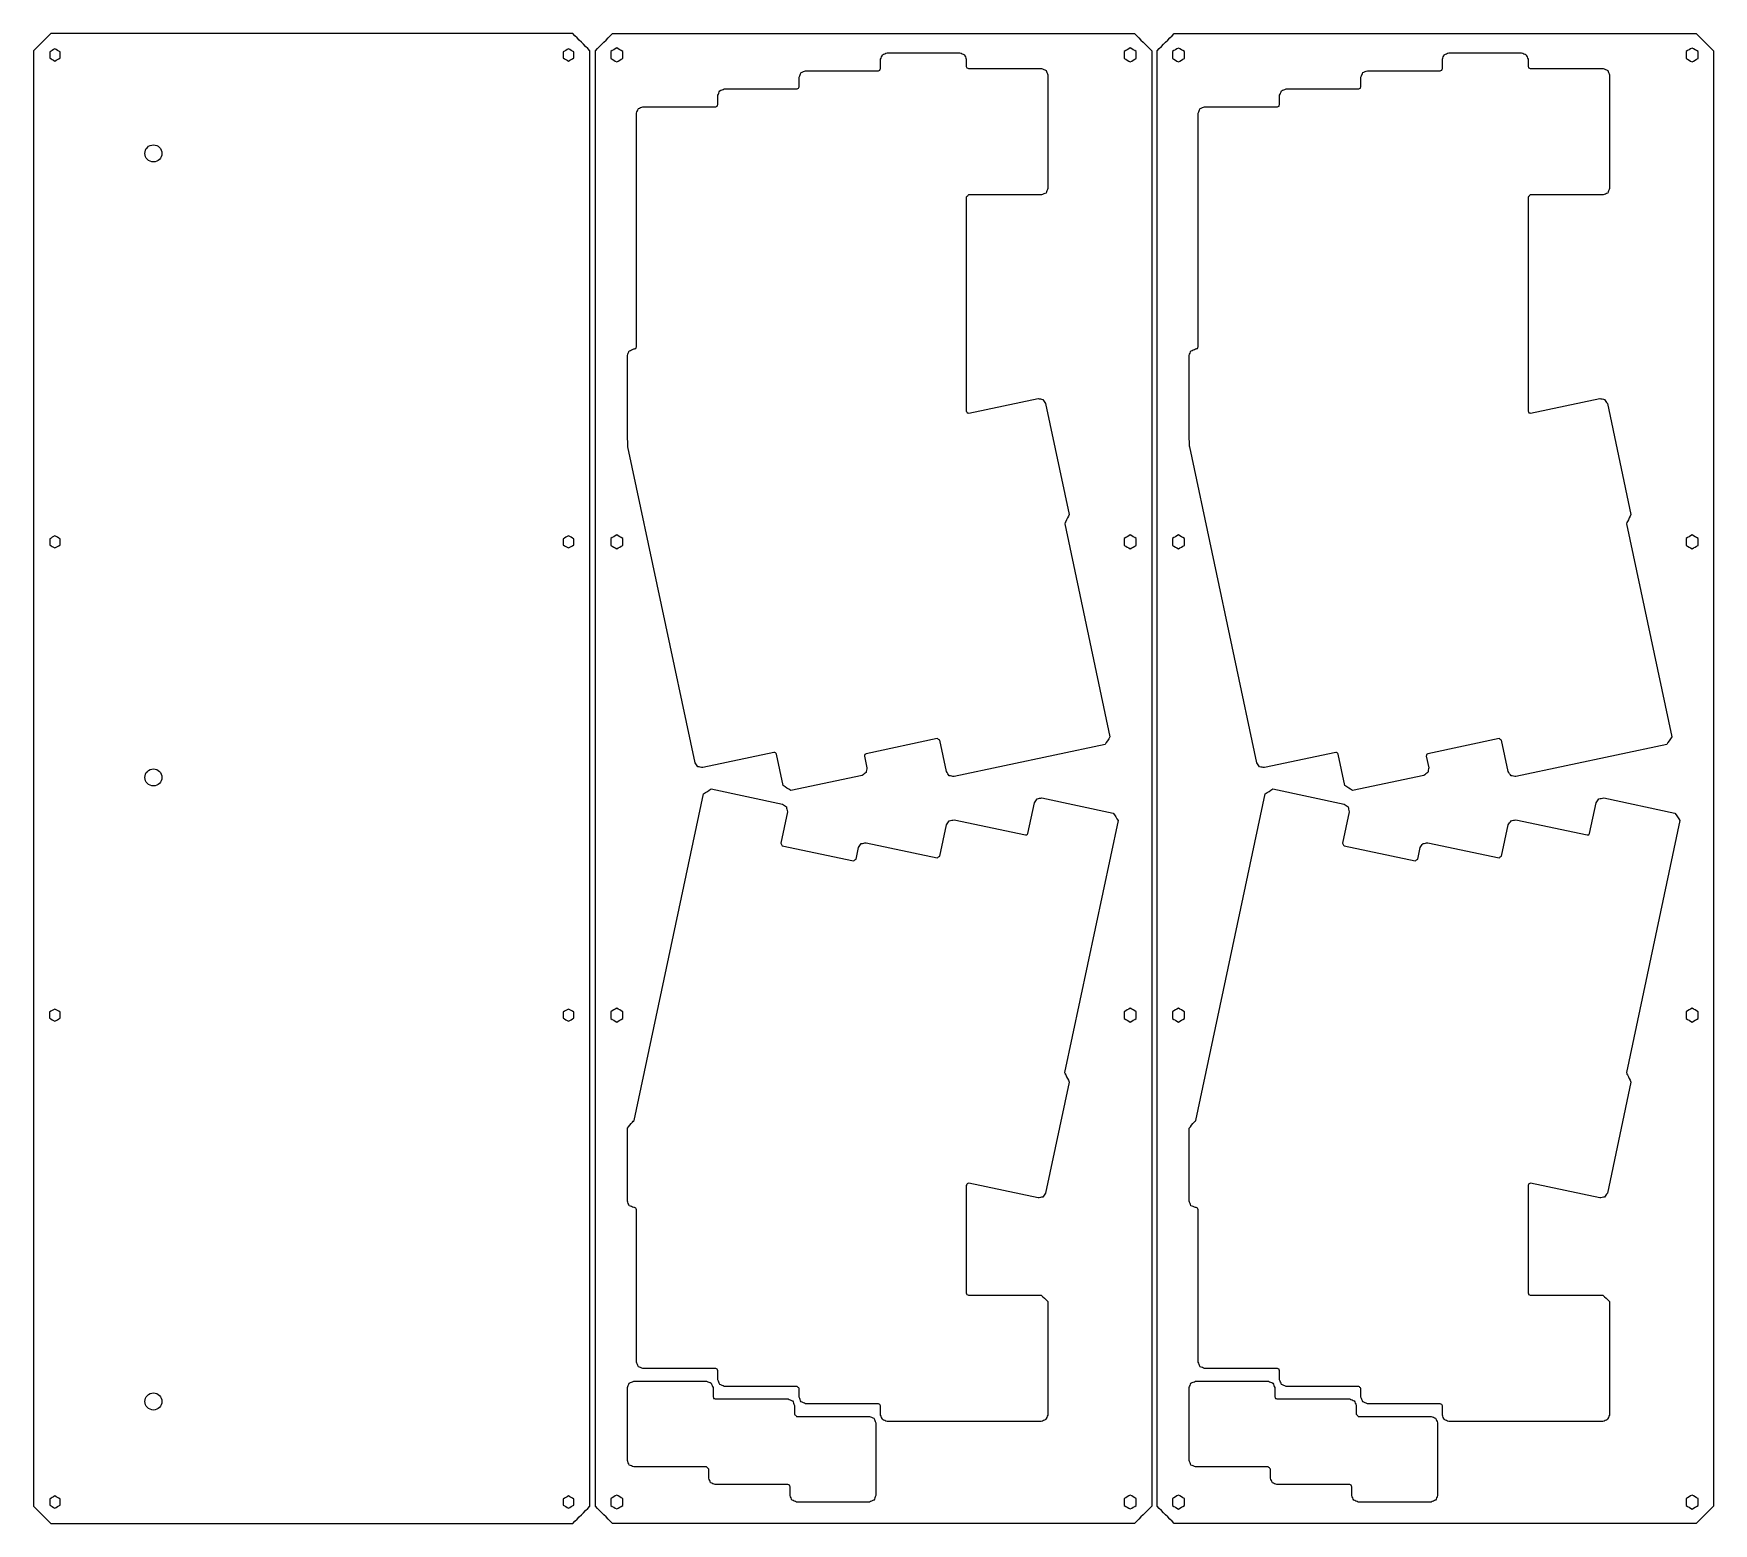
# Model space of a CAD drawing. Header units: millimetres. Extents: x -130 to 789, y 18 to 366.
# Drawn here: x -130.4 to 262.9, y 17.6 to 366.4 of the extents above; entities that cross this region are included whole.
import ezdxf

# ---------------------------------------------------------------- set-up
doc = ezdxf.new("R2010")
doc.units = ezdxf.units.MM
doc.layers.get('0').update_dxf_attribs({"linetype": 'CONTINUOUS'})

msp = doc.modelspace()

# ---------------------------------------------------------------- linework, layer by layer
for p, q in [((-4.18, 366.4), (-126.43, 366.4)), ((5.09, 366.4), (127.34, 366.4)), ((136.6, 366.4), (258.85, 366.4)), ((-130.43, 362.4), (-130.43, 21.6)), ((-0.18, 21.6), (-0.18, 362.4)), ((1.09, 21.6), (1.09, 362.4)), ((69.38, 361.9), (86.44, 361.9)), ((131.34, 362.4), (131.34, 21.6)), ((132.6, 21.6), (132.6, 362.4)), ((200.89, 361.9), (217.95, 361.9)), ((262.85, 362.4), (262.85, 21.6)), ((67.88, 358.22), (67.88, 360.4)), ((87.94, 360.4), (87.94, 358.73)), ((88.44, 358.23), (105.54, 358.23)), ((199.39, 358.22), (199.39, 360.4)), ((219.45, 360.4), (219.45, 358.73)), ((219.95, 358.23), (237.05, 358.23)), ((48.83, 353.96), (48.83, 356.22)), ((50.33, 357.72), (67.38, 357.72)), ((107.04, 356.73), (107.04, 330.13)), ((180.34, 353.96), (180.34, 356.22)), ((181.84, 357.72), (198.89, 357.72)), ((238.55, 356.73), (238.55, 330.13)), ((29.78, 349.79), (29.78, 351.96)), ((31.28, 353.46), (48.33, 353.46)), ((161.29, 349.79), (161.29, 351.96)), ((162.79, 353.46), (179.84, 353.46)), ((10.73, 293.06), (10.73, 347.79)), ((12.23, 349.29), (29.28, 349.29)), ((142.24, 293.06), (142.24, 347.79)), ((143.74, 349.29), (160.79, 349.29)), ((87.94, 328.13), (87.94, 278.03)), ((105.54, 328.63), (88.44, 328.63)), ((219.45, 328.13), (219.45, 278.03)), ((237.05, 328.63), (219.95, 328.63)), ((8.59, 272.53), (8.59, 291.06)), ((10.09, 292.56), (10.23, 292.56)), ((140.1, 272.53), (140.1, 291.06)), ((141.6, 292.56), (141.74, 292.56)), ((88.54, 277.54), (104.73, 280.98)), ((106.5, 279.83), (112.03, 253.83)), ((220.06, 277.54), (236.24, 280.98)), ((238.02, 279.82), (243.55, 253.83)), ((8.69, 269.88), (8.59, 272.47)), ((140.21, 269.88), (140.1, 272.47)), ((24.44, 195.69), (8.72, 269.63)), ((155.96, 195.69), (140.24, 269.63)), ((110.97, 251.62), (121.57, 201.73)), ((242.49, 251.62), (253.09, 201.73)), ((81.15, 201.35), (64.49, 197.81)), ((83.31, 193.6), (81.75, 200.97)), ((212.67, 201.35), (196.01, 197.81)), ((214.83, 193.6), (213.26, 200.96)), ((42.9, 198.08), (26.22, 194.54)), ((45.06, 190.34), (43.5, 197.7)), ((64.11, 197.22), (64.68, 194.51)), ((120.42, 199.96), (85.09, 192.45)), ((174.42, 198.08), (157.73, 194.54)), ((176.58, 190.34), (175.01, 197.7)), ((195.62, 197.22), (196.2, 194.51)), ((251.93, 199.96), (216.61, 192.45)), ((63.53, 192.73), (46.84, 189.19)), ((195.04, 192.73), (178.35, 189.19)), ((28.2, 189.55), (44.89, 186.01)), ((159.71, 189.55), (176.4, 186.01)), ((10.17, 111.95), (26.42, 188.4)), ((102.36, 179.16), (103.88, 186.31)), ((105.66, 187.46), (122.35, 183.92)), ((141.69, 111.95), (157.94, 188.4)), ((233.88, 179.16), (235.4, 186.31)), ((237.17, 187.46), (253.86, 183.92)), ((46.04, 184.23), (44.48, 176.87)), ((81.75, 173.82), (83.31, 181.17)), ((85.09, 182.32), (101.77, 178.78)), ((123.5, 182.14), (110.96, 123.15)), ((177.56, 184.23), (175.99, 176.87)), ((213.26, 173.81), (214.83, 181.17)), ((216.6, 182.32), (233.28, 178.78)), ((255.02, 182.14), (242.48, 123.15)), ((44.86, 176.27), (61.53, 172.73)), ((62.13, 173.12), (62.7, 175.82)), ((64.48, 176.97), (81.15, 173.43)), ((176.38, 176.27), (193.05, 172.73)), ((193.64, 173.12), (194.22, 175.82)), ((195.99, 176.97), (212.67, 173.43)), ((110.88, 122.72), (110.87, 122.72)), ((242.39, 122.72), (242.39, 122.72)), ((112.03, 120.94), (106.51, 94.95)), ((243.55, 120.94), (238.02, 94.94)), ((10.1, 111.6), (10.09, 111.6)), ((141.61, 111.6), (141.6, 111.6)), ((8.59, 93.04), (8.59, 110.1)), ((140.1, 93.04), (140.1, 110.1)), ((87.94, 96.74), (87.94, 71.55)), ((104.73, 93.79), (88.54, 97.23)), ((219.45, 96.74), (219.45, 71.55)), ((236.24, 93.79), (220.06, 97.23)), ((10.23, 91.54), (10.09, 91.54)), ((10.73, 55.35), (10.73, 91.04)), ((141.74, 91.54), (141.6, 91.54)), ((142.24, 55.35), (142.24, 91.04)), ((88.44, 71.05), (105.49, 71.05)), ((219.95, 71.05), (237, 71.05)), ((106.99, 69.55), (106.99, 42.95)), ((238.5, 69.55), (238.5, 42.95)), ((29.28, 53.85), (12.23, 53.85)), ((29.78, 51.19), (29.78, 53.35)), ((160.79, 53.85), (143.74, 53.85)), ((161.29, 51.19), (161.29, 53.35)), ((8.59, 32.33), (8.59, 49.39)), ((10.09, 50.89), (27.15, 50.89)), ((28.65, 49.39), (28.65, 47.23)), ((48.33, 49.69), (31.28, 49.69)), ((48.83, 47.12), (48.83, 49.19)), ((140.1, 32.33), (140.1, 49.39)), ((141.6, 50.89), (158.66, 50.89)), ((160.16, 49.39), (160.16, 47.23)), ((179.84, 49.69), (162.79, 49.69)), ((180.34, 47.12), (180.34, 49.19)), ((29.15, 46.73), (46.2, 46.73)), ((47.7, 45.23), (47.7, 43.16)), ((67.38, 45.62), (50.33, 45.62)), ((67.88, 42.95), (67.88, 45.12)), ((160.66, 46.73), (177.71, 46.73)), ((179.21, 45.23), (179.21, 43.16)), ((198.89, 45.62), (181.84, 45.62)), ((199.39, 42.95), (199.39, 45.12)), ((48.2, 42.66), (65.25, 42.66)), ((66.75, 41.16), (66.75, 24.1)), ((105.49, 41.45), (69.38, 41.45)), ((179.71, 42.66), (196.76, 42.66)), ((198.26, 41.16), (198.26, 24.1)), ((237, 41.45), (200.89, 41.45)), ((27.14, 30.83), (10.09, 30.83)), ((27.64, 28.17), (27.64, 30.33)), ((158.65, 30.83), (141.6, 30.83)), ((159.15, 28.17), (159.15, 30.33)), ((46.19, 26.67), (29.14, 26.67)), ((46.69, 24.1), (46.69, 26.17)), ((177.7, 26.67), (160.65, 26.67)), ((178.2, 24.1), (178.2, 26.17)), ((65.25, 22.6), (48.19, 22.6)), ((196.76, 22.6), (179.7, 22.6)), ((-126.43, 17.6), (-4.18, 17.6)), ((127.34, 17.6), (5.09, 17.6)), ((258.85, 17.6), (136.6, 17.6))]:
    msp.add_line(p, q)
for centre in [(-102.38, 338.35), (-102.38, 192.25), (-102.38, 46.15)]:
    msp.add_circle(centre, 2)
for points in [[(-126.43, 366.4), (-127.76, 365.07), (-129.09, 363.73), (-130.43, 362.4)], [(-0.18, 362.4), (-1.51, 363.73), (-2.84, 365.07), (-4.18, 366.4)], [(1.09, 362.4), (2.42, 363.73), (3.75, 365.07), (5.09, 366.4)], [(127.34, 366.4), (128.67, 365.07), (130, 363.73), (131.34, 362.4)], [(132.6, 362.4), (133.94, 363.73), (135.27, 365.07), (136.6, 366.4)], [(258.85, 366.4), (260.19, 365.07), (261.52, 363.73), (262.85, 362.4)], [(-125.43, 362.82), (-125.84, 362.59), (-126.25, 362.35), (-126.66, 362.11)], [(-126.66, 362.11), (-126.66, 361.64), (-126.66, 361.16), (-126.66, 360.69)], [(-124.19, 362.11), (-124.6, 362.35), (-125.02, 362.59), (-125.43, 362.82)], [(-124.19, 360.69), (-124.19, 361.16), (-124.19, 361.64), (-124.19, 362.11)], [(-5.18, 362.82), (-5.59, 362.59), (-6, 362.35), (-6.41, 362.11)], [(-6.41, 362.11), (-6.41, 361.64), (-6.41, 361.16), (-6.41, 360.69)], [(-3.94, 362.11), (-4.35, 362.35), (-4.77, 362.59), (-5.18, 362.82)], [(-3.94, 360.69), (-3.94, 361.16), (-3.94, 361.64), (-3.94, 362.11)], [(6.09, 363.03), (5.62, 362.75), (5.15, 362.48), (4.68, 362.21)], [(4.68, 362.21), (4.68, 361.67), (4.68, 361.13), (4.68, 360.59)], [(7.49, 362.21), (7.03, 362.48), (6.56, 362.75), (6.09, 363.03)], [(7.49, 360.59), (7.49, 361.13), (7.49, 361.67), (7.49, 362.21)], [(68.32, 361.46), (68.67, 361.61), (69.02, 361.75), (69.38, 361.9)], [(86.44, 361.9), (86.79, 361.75), (87.14, 361.61), (87.5, 361.46)], [(126.34, 363.03), (125.87, 362.75), (125.4, 362.48), (124.93, 362.21)], [(124.93, 362.21), (124.93, 361.67), (124.93, 361.13), (124.93, 360.59)], [(127.74, 362.21), (127.28, 362.48), (126.81, 362.75), (126.34, 363.03)], [(127.74, 360.59), (127.74, 361.13), (127.74, 361.67), (127.74, 362.21)], [(137.6, 363.02), (137.13, 362.75), (136.66, 362.48), (136.2, 362.21)], [(136.2, 362.21), (136.2, 361.67), (136.2, 361.13), (136.2, 360.59)], [(139.01, 362.21), (138.54, 362.48), (138.07, 362.75), (137.6, 363.02)], [(139.01, 360.59), (139.01, 361.13), (139.01, 361.67), (139.01, 362.21)], [(199.83, 361.46), (200.19, 361.61), (200.54, 361.75), (200.89, 361.9)], [(217.95, 361.9), (218.31, 361.75), (218.66, 361.61), (219.01, 361.46)], [(257.85, 363.02), (257.38, 362.75), (256.91, 362.48), (256.45, 362.21)], [(256.45, 362.21), (256.45, 361.67), (256.45, 361.13), (256.45, 360.59)], [(259.26, 362.21), (258.79, 362.48), (258.32, 362.75), (257.85, 363.02)], [(259.26, 360.59), (259.26, 361.13), (259.26, 361.67), (259.26, 362.21)], [(-126.66, 360.69), (-126.25, 360.45), (-125.84, 360.21), (-125.43, 359.97)], [(-125.43, 359.97), (-125.02, 360.21), (-124.6, 360.45), (-124.19, 360.69)], [(-6.41, 360.69), (-6, 360.45), (-5.59, 360.21), (-5.18, 359.97)], [(-5.18, 359.97), (-4.77, 360.21), (-4.35, 360.45), (-3.94, 360.69)], [(4.68, 360.59), (5.15, 360.32), (5.62, 360.05), (6.09, 359.78)], [(6.09, 359.78), (6.56, 360.05), (7.03, 360.32), (7.49, 360.59)], [(67.73, 357.87), (67.78, 357.98), (67.83, 358.1), (67.88, 358.22)], [(67.88, 360.4), (68.02, 360.75), (68.17, 361.11), (68.32, 361.46)], [(87.5, 361.46), (87.64, 361.11), (87.79, 360.75), (87.94, 360.4)], [(87.94, 358.73), (87.99, 358.61), (88.03, 358.49), (88.08, 358.37)], [(88.08, 358.37), (88.2, 358.32), (88.32, 358.27), (88.44, 358.23)], [(105.54, 358.23), (105.89, 358.08), (106.24, 357.93), (106.6, 357.79)], [(124.93, 360.59), (125.4, 360.32), (125.87, 360.05), (126.34, 359.78)], [(126.34, 359.78), (126.81, 360.05), (127.28, 360.32), (127.74, 360.59)], [(136.2, 360.59), (136.66, 360.32), (137.13, 360.05), (137.6, 359.77)], [(137.6, 359.77), (138.07, 360.05), (138.54, 360.32), (139.01, 360.59)], [(199.25, 357.87), (199.29, 357.98), (199.34, 358.1), (199.39, 358.22)], [(199.39, 360.4), (199.54, 360.75), (199.69, 361.11), (199.83, 361.46)], [(219.01, 361.46), (219.16, 361.11), (219.31, 360.75), (219.45, 360.4)], [(219.45, 358.73), (219.5, 358.61), (219.55, 358.49), (219.6, 358.37)], [(219.6, 358.37), (219.72, 358.32), (219.83, 358.27), (219.95, 358.23)], [(237.05, 358.23), (237.4, 358.08), (237.76, 357.93), (238.11, 357.79)], [(256.45, 360.59), (256.91, 360.32), (257.38, 360.05), (257.85, 359.77)], [(257.85, 359.77), (258.32, 360.05), (258.79, 360.32), (259.26, 360.59)], [(48.68, 353.61), (48.73, 353.72), (48.78, 353.84), (48.83, 353.96)], [(48.83, 356.22), (48.97, 356.57), (49.12, 356.93), (49.27, 357.28)], [(49.27, 357.28), (49.62, 357.43), (49.97, 357.57), (50.33, 357.72)], [(67.38, 357.72), (67.5, 357.77), (67.61, 357.82), (67.73, 357.87)], [(106.6, 357.79), (106.74, 357.43), (106.89, 357.08), (107.04, 356.73)], [(180.2, 353.61), (180.24, 353.72), (180.29, 353.84), (180.34, 353.96)], [(180.34, 356.22), (180.49, 356.57), (180.64, 356.93), (180.78, 357.28)], [(180.78, 357.28), (181.14, 357.43), (181.49, 357.57), (181.84, 357.72)], [(198.89, 357.72), (199.01, 357.77), (199.13, 357.82), (199.25, 357.87)], [(238.11, 357.79), (238.26, 357.43), (238.4, 357.08), (238.55, 356.73)], [(29.78, 351.96), (29.92, 352.31), (30.07, 352.67), (30.22, 353.02)], [(30.22, 353.02), (30.57, 353.17), (30.92, 353.31), (31.28, 353.46)], [(48.33, 353.46), (48.45, 353.51), (48.56, 353.56), (48.68, 353.61)], [(161.29, 351.96), (161.44, 352.31), (161.59, 352.67), (161.73, 353.02)], [(161.73, 353.02), (162.09, 353.17), (162.44, 353.31), (162.79, 353.46)], [(179.84, 353.46), (179.96, 353.51), (180.08, 353.56), (180.2, 353.61)], [(10.73, 347.79), (10.87, 348.14), (11.02, 348.5), (11.17, 348.85)], [(11.17, 348.85), (11.52, 349), (11.87, 349.14), (12.23, 349.29)], [(29.28, 349.29), (29.4, 349.34), (29.51, 349.39), (29.63, 349.44)], [(29.63, 349.44), (29.68, 349.55), (29.73, 349.67), (29.78, 349.79)], [(142.24, 347.79), (142.39, 348.14), (142.54, 348.5), (142.68, 348.85)], [(142.68, 348.85), (143.04, 349), (143.39, 349.14), (143.74, 349.29)], [(160.79, 349.29), (160.91, 349.34), (161.03, 349.39), (161.15, 349.44)], [(161.15, 349.44), (161.19, 349.55), (161.24, 349.67), (161.29, 349.79)], [(88.44, 328.63), (88.27, 328.46), (88.1, 328.29), (87.94, 328.13)], [(106.6, 329.07), (106.24, 328.92), (105.89, 328.77), (105.54, 328.63)], [(107.04, 330.13), (106.89, 329.77), (106.74, 329.42), (106.6, 329.07)], [(219.95, 328.63), (219.79, 328.46), (219.62, 328.29), (219.45, 328.13)], [(238.11, 329.06), (237.76, 328.92), (237.4, 328.77), (237.05, 328.63)], [(238.55, 330.13), (238.4, 329.77), (238.26, 329.42), (238.11, 329.06)], [(8.59, 291.06), (8.73, 291.41), (8.88, 291.77), (9.03, 292.12)], [(9.03, 292.12), (9.38, 292.27), (9.73, 292.41), (10.09, 292.56)], [(10.23, 292.56), (10.35, 292.61), (10.46, 292.66), (10.58, 292.71)], [(10.58, 292.71), (10.63, 292.82), (10.68, 292.94), (10.73, 293.06)], [(140.1, 291.06), (140.25, 291.41), (140.4, 291.77), (140.54, 292.12)], [(140.54, 292.12), (140.9, 292.27), (141.25, 292.41), (141.6, 292.56)], [(141.74, 292.56), (141.86, 292.61), (141.98, 292.66), (142.1, 292.71)], [(142.1, 292.71), (142.14, 292.82), (142.19, 292.94), (142.24, 293.06)], [(104.73, 280.98), (105.1, 280.91), (105.48, 280.84), (105.85, 280.77)], [(105.85, 280.77), (106.07, 280.46), (106.29, 280.14), (106.5, 279.83)], [(236.24, 280.98), (236.62, 280.91), (236.99, 280.84), (237.37, 280.77)], [(237.37, 280.77), (237.59, 280.46), (237.8, 280.14), (238.02, 279.82)], [(87.94, 278.03), (88, 277.9), (88.06, 277.77), (88.12, 277.64)], [(88.12, 277.64), (88.26, 277.61), (88.4, 277.57), (88.54, 277.54)], [(219.45, 278.03), (219.51, 277.9), (219.58, 277.77), (219.64, 277.64)], [(219.64, 277.64), (219.78, 277.61), (219.92, 277.57), (220.06, 277.54)], [(8.59, 272.47), (8.59, 272.49), (8.59, 272.51), (8.59, 272.53)], [(140.1, 272.47), (140.1, 272.49), (140.1, 272.51), (140.1, 272.53)], [(8.72, 269.63), (8.71, 269.71), (8.7, 269.8), (8.69, 269.88)], [(140.24, 269.63), (140.23, 269.71), (140.22, 269.8), (140.21, 269.88)], [(111.24, 252.17), (111.15, 251.99), (111.06, 251.81), (110.97, 251.62)], [(112.03, 253.83), (111.77, 253.27), (111.5, 252.72), (111.24, 252.17)], [(242.75, 252.17), (242.66, 251.99), (242.57, 251.81), (242.49, 251.62)], [(243.55, 253.83), (243.28, 253.27), (243.02, 252.72), (242.75, 252.17)], [(-125.43, 248.82), (-125.84, 248.59), (-126.25, 248.35), (-126.66, 248.11)], [(-126.66, 248.11), (-126.66, 247.64), (-126.66, 247.16), (-126.66, 246.69)], [(-124.19, 248.11), (-124.6, 248.35), (-125.02, 248.59), (-125.43, 248.82)], [(-124.19, 246.69), (-124.19, 247.16), (-124.19, 247.64), (-124.19, 248.11)], [(-5.18, 248.82), (-5.59, 248.59), (-6, 248.35), (-6.41, 248.11)], [(-6.41, 248.11), (-6.41, 247.64), (-6.41, 247.16), (-6.41, 246.69)], [(-3.94, 248.11), (-4.35, 248.35), (-4.77, 248.59), (-5.18, 248.82)], [(-3.94, 246.69), (-3.94, 247.16), (-3.94, 247.64), (-3.94, 248.11)], [(6.09, 249.03), (5.62, 248.75), (5.15, 248.48), (4.68, 248.21)], [(4.68, 248.21), (4.68, 247.67), (4.68, 247.13), (4.68, 246.59)], [(7.49, 248.21), (7.03, 248.48), (6.56, 248.75), (6.09, 249.03)], [(7.49, 246.59), (7.49, 247.13), (7.49, 247.67), (7.49, 248.21)], [(126.34, 249.03), (125.87, 248.75), (125.4, 248.48), (124.93, 248.21)], [(124.93, 248.21), (124.93, 247.67), (124.93, 247.13), (124.93, 246.59)], [(127.74, 248.21), (127.28, 248.48), (126.81, 248.75), (126.34, 249.03)], [(127.74, 246.59), (127.74, 247.13), (127.74, 247.67), (127.74, 248.21)], [(137.6, 249.02), (137.13, 248.75), (136.66, 248.48), (136.2, 248.21)], [(136.2, 248.21), (136.2, 247.67), (136.2, 247.13), (136.2, 246.59)], [(139.01, 248.21), (138.54, 248.48), (138.07, 248.75), (137.6, 249.02)], [(139.01, 246.59), (139.01, 247.13), (139.01, 247.67), (139.01, 248.21)], [(257.85, 249.02), (257.38, 248.75), (256.91, 248.48), (256.45, 248.21)], [(256.45, 248.21), (256.45, 247.67), (256.45, 247.13), (256.45, 246.59)], [(259.26, 248.21), (258.79, 248.48), (258.32, 248.75), (257.85, 249.02)], [(259.26, 246.59), (259.26, 247.13), (259.26, 247.67), (259.26, 248.21)], [(-126.66, 246.69), (-126.25, 246.45), (-125.84, 246.21), (-125.43, 245.97)], [(-125.43, 245.97), (-125.02, 246.21), (-124.6, 246.45), (-124.19, 246.69)], [(-6.41, 246.69), (-6, 246.45), (-5.59, 246.21), (-5.18, 245.97)], [(-5.18, 245.97), (-4.77, 246.21), (-4.35, 246.45), (-3.94, 246.69)], [(4.68, 246.59), (5.15, 246.32), (5.62, 246.05), (6.09, 245.78)], [(6.09, 245.78), (6.56, 246.05), (7.03, 246.32), (7.49, 246.59)], [(124.93, 246.59), (125.4, 246.32), (125.87, 246.05), (126.34, 245.78)], [(126.34, 245.78), (126.81, 246.05), (127.28, 246.32), (127.74, 246.59)], [(136.2, 246.59), (136.66, 246.32), (137.13, 246.05), (137.6, 245.77)], [(137.6, 245.77), (138.07, 246.05), (138.54, 246.32), (139.01, 246.59)], [(256.45, 246.59), (256.91, 246.32), (257.38, 246.05), (257.85, 245.77)], [(257.85, 245.77), (258.32, 246.05), (258.79, 246.32), (259.26, 246.59)], [(81.75, 200.97), (81.55, 201.09), (81.35, 201.22), (81.15, 201.35)], [(121.57, 201.73), (121.19, 201.14), (120.8, 200.55), (120.42, 199.96)], [(213.26, 200.96), (213.06, 201.09), (212.87, 201.22), (212.67, 201.35)], [(253.09, 201.73), (252.7, 201.14), (252.32, 200.55), (251.93, 199.96)], [(43.28, 198.01), (43.15, 198.04), (43.03, 198.06), (42.9, 198.08)], [(43.5, 197.7), (43.42, 197.8), (43.35, 197.91), (43.28, 198.01)], [(64.18, 197.59), (64.15, 197.47), (64.13, 197.34), (64.11, 197.22)], [(64.49, 197.81), (64.39, 197.74), (64.28, 197.66), (64.18, 197.59)], [(174.79, 198.01), (174.67, 198.04), (174.54, 198.06), (174.42, 198.08)], [(175.01, 197.7), (174.94, 197.8), (174.87, 197.91), (174.79, 198.01)], [(195.69, 197.59), (195.67, 197.47), (195.65, 197.34), (195.62, 197.22)], [(196.01, 197.81), (195.9, 197.74), (195.8, 197.66), (195.69, 197.59)], [(25.09, 194.75), (24.87, 195.06), (24.66, 195.38), (24.44, 195.69)], [(26.22, 194.54), (25.84, 194.61), (25.47, 194.68), (25.09, 194.75)], [(64.47, 193.38), (64.16, 193.17), (63.84, 192.95), (63.53, 192.73)], [(64.68, 194.51), (64.61, 194.14), (64.54, 193.76), (64.47, 193.38)], [(83.96, 192.66), (83.75, 192.97), (83.53, 193.29), (83.31, 193.6)], [(156.61, 194.74), (156.39, 195.06), (156.17, 195.38), (155.96, 195.69)], [(157.73, 194.54), (157.36, 194.61), (156.98, 194.67), (156.61, 194.74)], [(195.99, 193.38), (195.67, 193.17), (195.36, 192.95), (195.04, 192.73)], [(196.2, 194.51), (196.13, 194.14), (196.06, 193.76), (195.99, 193.38)], [(215.48, 192.66), (215.26, 192.97), (215.04, 193.29), (214.83, 193.6)], [(26.42, 188.4), (27.01, 188.78), (27.61, 189.17), (28.2, 189.55)], [(46.84, 189.19), (46.25, 189.57), (45.65, 189.96), (45.06, 190.34)], [(85.09, 192.45), (84.71, 192.52), (84.34, 192.59), (83.96, 192.66)], [(157.94, 188.4), (158.53, 188.78), (159.12, 189.17), (159.71, 189.55)], [(178.35, 189.19), (177.76, 189.57), (177.17, 189.96), (176.58, 190.34)], [(216.61, 192.45), (216.23, 192.52), (215.85, 192.59), (215.48, 192.66)], [(44.89, 186.01), (45.2, 185.79), (45.52, 185.57), (45.83, 185.36)], [(45.83, 185.36), (45.9, 184.98), (45.97, 184.6), (46.04, 184.23)], [(103.88, 186.31), (104.1, 186.62), (104.31, 186.94), (104.53, 187.26)], [(104.53, 187.26), (104.91, 187.33), (105.28, 187.39), (105.66, 187.46)], [(176.4, 186.01), (176.72, 185.79), (177.03, 185.57), (177.35, 185.36)], [(177.35, 185.36), (177.42, 184.98), (177.49, 184.6), (177.56, 184.23)], [(235.4, 186.31), (235.61, 186.62), (235.83, 186.94), (236.05, 187.25)], [(236.05, 187.25), (236.42, 187.32), (236.8, 187.39), (237.17, 187.46)], [(83.31, 181.17), (83.53, 181.48), (83.74, 181.8), (83.96, 182.12)], [(83.96, 182.12), (84.34, 182.19), (84.71, 182.25), (85.09, 182.32)], [(122.35, 183.92), (122.73, 183.32), (123.12, 182.73), (123.5, 182.14)], [(214.83, 181.17), (215.04, 181.48), (215.26, 181.8), (215.48, 182.11)], [(215.48, 182.11), (215.85, 182.18), (216.23, 182.25), (216.6, 182.32)], [(253.86, 183.92), (254.25, 183.32), (254.63, 182.73), (255.02, 182.14)], [(101.77, 178.78), (101.89, 178.8), (102.02, 178.83), (102.14, 178.85)], [(102.14, 178.85), (102.22, 178.95), (102.29, 179.06), (102.36, 179.16)], [(233.28, 178.78), (233.41, 178.8), (233.53, 178.83), (233.66, 178.85)], [(233.66, 178.85), (233.73, 178.95), (233.8, 179.06), (233.88, 179.16)], [(44.48, 176.87), (44.61, 176.67), (44.73, 176.47), (44.86, 176.27)], [(61.53, 172.73), (61.73, 172.86), (61.93, 172.99), (62.13, 173.12)], [(62.7, 175.82), (62.92, 176.13), (63.13, 176.45), (63.35, 176.77)], [(63.35, 176.77), (63.73, 176.84), (64.1, 176.9), (64.48, 176.97)], [(81.15, 173.43), (81.35, 173.56), (81.55, 173.69), (81.75, 173.82)], [(175.99, 176.87), (176.12, 176.67), (176.25, 176.47), (176.38, 176.27)], [(193.05, 172.73), (193.25, 172.86), (193.44, 172.99), (193.64, 173.12)], [(194.22, 175.82), (194.43, 176.13), (194.65, 176.45), (194.87, 176.76)], [(194.87, 176.76), (195.24, 176.83), (195.62, 176.9), (195.99, 176.97)], [(212.67, 173.43), (212.87, 173.56), (213.06, 173.69), (213.26, 173.81)], [(-125.43, 138.02), (-125.84, 137.79), (-126.25, 137.55), (-126.67, 137.31)], [(-124.19, 137.31), (-124.6, 137.55), (-125.01, 137.79), (-125.43, 138.02)], [(-5.18, 138.02), (-5.59, 137.79), (-6, 137.55), (-6.42, 137.31)], [(-3.94, 137.31), (-4.35, 137.55), (-4.76, 137.79), (-5.18, 138.02)], [(6.09, 138.23), (5.62, 137.95), (5.15, 137.68), (4.68, 137.41)], [(7.49, 137.41), (7.03, 137.68), (6.56, 137.95), (6.09, 138.23)], [(126.34, 138.23), (125.87, 137.95), (125.4, 137.68), (124.93, 137.41)], [(127.74, 137.41), (127.28, 137.68), (126.81, 137.95), (126.34, 138.23)], [(137.6, 138.22), (137.13, 137.95), (136.66, 137.68), (136.2, 137.41)], [(139.01, 137.41), (138.54, 137.68), (138.07, 137.95), (137.6, 138.22)], [(257.85, 138.22), (257.38, 137.95), (256.91, 137.68), (256.45, 137.41)], [(259.26, 137.41), (258.79, 137.68), (258.32, 137.95), (257.85, 138.22)], [(-126.67, 137.31), (-126.67, 136.84), (-126.67, 136.36), (-126.67, 135.89)], [(-126.67, 135.89), (-126.25, 135.65), (-125.84, 135.41), (-125.43, 135.17)], [(-125.43, 135.17), (-125.01, 135.41), (-124.6, 135.65), (-124.19, 135.89)], [(-124.19, 135.89), (-124.19, 136.36), (-124.19, 136.84), (-124.19, 137.31)], [(-6.42, 137.31), (-6.42, 136.84), (-6.42, 136.36), (-6.42, 135.89)], [(-6.42, 135.89), (-6, 135.65), (-5.59, 135.41), (-5.18, 135.17)], [(-5.18, 135.17), (-4.76, 135.41), (-4.35, 135.65), (-3.94, 135.89)], [(-3.94, 135.89), (-3.94, 136.36), (-3.94, 136.84), (-3.94, 137.31)], [(4.68, 137.41), (4.68, 136.87), (4.68, 136.33), (4.68, 135.79)], [(4.68, 135.79), (5.15, 135.52), (5.62, 135.25), (6.09, 134.98)], [(6.09, 134.98), (6.56, 135.25), (7.03, 135.52), (7.49, 135.79)], [(7.49, 135.79), (7.49, 136.33), (7.49, 136.87), (7.49, 137.41)], [(124.93, 137.41), (124.93, 136.87), (124.93, 136.33), (124.93, 135.79)], [(124.93, 135.79), (125.4, 135.52), (125.87, 135.25), (126.34, 134.98)], [(126.34, 134.98), (126.81, 135.25), (127.28, 135.52), (127.74, 135.79)], [(127.74, 135.79), (127.74, 136.33), (127.74, 136.87), (127.74, 137.41)], [(136.2, 137.41), (136.2, 136.87), (136.2, 136.33), (136.2, 135.79)], [(136.2, 135.79), (136.66, 135.52), (137.13, 135.25), (137.6, 134.97)], [(137.6, 134.97), (138.07, 135.25), (138.54, 135.52), (139.01, 135.79)], [(139.01, 135.79), (139.01, 136.33), (139.01, 136.87), (139.01, 137.41)], [(256.45, 137.41), (256.45, 136.87), (256.45, 136.33), (256.45, 135.79)], [(256.45, 135.79), (256.91, 135.52), (257.38, 135.25), (257.85, 134.97)], [(257.85, 134.97), (258.32, 135.25), (258.79, 135.52), (259.26, 135.79)], [(259.26, 135.79), (259.26, 136.33), (259.26, 136.87), (259.26, 137.41)], [(110.96, 123.15), (111.05, 122.97), (111.14, 122.78), (111.23, 122.6)], [(111.23, 122.6), (111.5, 122.05), (111.76, 121.5), (112.03, 120.94)], [(242.48, 123.15), (242.57, 122.97), (242.66, 122.78), (242.75, 122.6)], [(242.75, 122.6), (243.01, 122.05), (243.28, 121.5), (243.55, 120.94)], [(8.59, 110.1), (8.99, 110.59), (9.38, 111.08), (9.78, 111.57)], [(9.78, 111.57), (9.91, 111.7), (10.04, 111.83), (10.17, 111.95)], [(140.1, 110.1), (140.5, 110.59), (140.9, 111.08), (141.3, 111.57)], [(141.3, 111.57), (141.43, 111.7), (141.56, 111.83), (141.69, 111.95)], [(88.12, 97.13), (88.06, 97), (88, 96.87), (87.94, 96.74)], [(88.54, 97.23), (88.4, 97.2), (88.26, 97.16), (88.12, 97.13)], [(106.51, 94.95), (106.29, 94.63), (106.07, 94.31), (105.85, 94)], [(219.64, 97.13), (219.58, 97), (219.51, 96.87), (219.45, 96.74)], [(220.06, 97.23), (219.92, 97.2), (219.78, 97.16), (219.64, 97.13)], [(238.02, 94.94), (237.8, 94.63), (237.59, 94.31), (237.37, 94)], [(9.03, 91.98), (8.88, 92.33), (8.73, 92.69), (8.59, 93.04)], [(10.09, 91.54), (9.73, 91.69), (9.38, 91.83), (9.03, 91.98)], [(10.58, 91.39), (10.46, 91.44), (10.35, 91.49), (10.23, 91.54)], [(10.73, 91.04), (10.68, 91.16), (10.63, 91.28), (10.58, 91.39)], [(105.85, 94), (105.48, 93.93), (105.1, 93.86), (104.73, 93.79)], [(140.54, 91.98), (140.4, 92.33), (140.25, 92.69), (140.1, 93.04)], [(141.6, 91.54), (141.25, 91.69), (140.9, 91.83), (140.54, 91.98)], [(142.1, 91.39), (141.98, 91.44), (141.86, 91.49), (141.74, 91.54)], [(142.24, 91.04), (142.19, 91.16), (142.15, 91.28), (142.1, 91.39)], [(237.37, 94), (236.99, 93.93), (236.62, 93.86), (236.24, 93.79)], [(87.94, 71.55), (87.99, 71.43), (88.04, 71.31), (88.08, 71.2)], [(88.08, 71.2), (88.2, 71.15), (88.32, 71.1), (88.44, 71.05)], [(105.49, 71.05), (105.99, 70.55), (106.49, 70.05), (106.99, 69.55)], [(219.45, 71.55), (219.5, 71.43), (219.55, 71.31), (219.6, 71.2)], [(219.6, 71.2), (219.72, 71.15), (219.83, 71.1), (219.95, 71.05)], [(237, 71.05), (237.5, 70.55), (238, 70.05), (238.5, 69.55)], [(11.17, 54.29), (11.02, 54.64), (10.87, 55), (10.73, 55.35)], [(142.68, 54.29), (142.54, 54.64), (142.39, 55), (142.24, 55.35)], [(12.23, 53.85), (11.87, 54), (11.52, 54.14), (11.17, 54.29)], [(29.63, 53.7), (29.51, 53.75), (29.4, 53.8), (29.28, 53.85)], [(29.78, 53.35), (29.73, 53.47), (29.68, 53.59), (29.63, 53.7)], [(30.22, 50.13), (30.07, 50.48), (29.92, 50.84), (29.78, 51.19)], [(143.74, 53.85), (143.39, 54), (143.04, 54.14), (142.68, 54.29)], [(161.15, 53.7), (161.03, 53.75), (160.91, 53.8), (160.79, 53.85)], [(161.29, 53.35), (161.24, 53.47), (161.19, 53.59), (161.15, 53.7)], [(161.73, 50.13), (161.59, 50.48), (161.44, 50.84), (161.29, 51.19)], [(8.59, 49.39), (8.73, 49.74), (8.88, 50.1), (9.03, 50.45)], [(9.03, 50.45), (9.38, 50.6), (9.73, 50.74), (10.09, 50.89)], [(27.15, 50.89), (27.5, 50.74), (27.85, 50.6), (28.21, 50.45)], [(28.21, 50.45), (28.35, 50.1), (28.5, 49.74), (28.65, 49.39)], [(28.65, 47.23), (28.7, 47.11), (28.75, 46.99), (28.79, 46.88)], [(31.28, 49.69), (30.92, 49.84), (30.57, 49.98), (30.22, 50.13)], [(48.83, 49.19), (48.66, 49.36), (48.49, 49.52), (48.33, 49.69)], [(140.1, 49.39), (140.25, 49.74), (140.4, 50.1), (140.54, 50.45)], [(140.54, 50.45), (140.9, 50.6), (141.25, 50.74), (141.6, 50.89)], [(158.66, 50.89), (159.02, 50.74), (159.37, 50.6), (159.72, 50.45)], [(159.72, 50.45), (159.87, 50.1), (160.02, 49.74), (160.16, 49.39)], [(160.16, 47.23), (160.21, 47.11), (160.26, 46.99), (160.31, 46.88)], [(162.79, 49.69), (162.44, 49.84), (162.09, 49.98), (161.73, 50.13)], [(180.34, 49.19), (180.18, 49.36), (180.01, 49.52), (179.84, 49.69)], [(28.79, 46.88), (28.91, 46.83), (29.03, 46.78), (29.15, 46.73)], [(46.2, 46.73), (46.55, 46.58), (46.9, 46.44), (47.26, 46.29)], [(47.26, 46.29), (47.4, 45.94), (47.55, 45.58), (47.7, 45.23)], [(49.27, 46.06), (49.12, 46.41), (48.97, 46.77), (48.83, 47.12)], [(50.33, 45.62), (49.97, 45.77), (49.62, 45.91), (49.27, 46.06)], [(67.73, 45.47), (67.61, 45.52), (67.5, 45.57), (67.38, 45.62)], [(67.88, 45.12), (67.83, 45.24), (67.78, 45.36), (67.73, 45.47)], [(160.31, 46.88), (160.43, 46.83), (160.54, 46.78), (160.66, 46.73)], [(177.71, 46.73), (178.07, 46.58), (178.42, 46.44), (178.77, 46.29)], [(178.77, 46.29), (178.92, 45.94), (179.07, 45.58), (179.21, 45.23)], [(180.78, 46.06), (180.64, 46.41), (180.49, 46.77), (180.34, 47.12)], [(181.84, 45.62), (181.49, 45.77), (181.14, 45.91), (180.78, 46.06)], [(199.25, 45.47), (199.13, 45.52), (199.01, 45.57), (198.89, 45.62)], [(199.39, 45.12), (199.34, 45.24), (199.29, 45.36), (199.25, 45.47)], [(47.7, 43.16), (47.86, 42.99), (48.03, 42.83), (48.2, 42.66)], [(65.25, 42.66), (65.6, 42.51), (65.95, 42.37), (66.31, 42.22)], [(66.31, 42.22), (66.45, 41.87), (66.6, 41.51), (66.75, 41.16)], [(68.32, 41.89), (68.17, 42.24), (68.02, 42.6), (67.88, 42.95)], [(69.38, 41.45), (69.02, 41.6), (68.67, 41.74), (68.32, 41.89)], [(106.55, 41.89), (106.19, 41.74), (105.84, 41.6), (105.49, 41.45)], [(106.99, 42.95), (106.84, 42.6), (106.69, 42.24), (106.55, 41.89)], [(179.21, 43.16), (179.38, 42.99), (179.55, 42.83), (179.71, 42.66)], [(196.76, 42.66), (197.12, 42.51), (197.47, 42.37), (197.82, 42.22)], [(197.82, 42.22), (197.97, 41.87), (198.12, 41.51), (198.26, 41.16)], [(199.83, 41.89), (199.69, 42.24), (199.54, 42.6), (199.39, 42.95)], [(200.89, 41.45), (200.54, 41.6), (200.19, 41.74), (199.83, 41.89)], [(238.06, 41.89), (237.71, 41.74), (237.36, 41.6), (237, 41.45)], [(238.5, 42.95), (238.36, 42.6), (238.21, 42.24), (238.06, 41.89)], [(9.03, 31.27), (8.88, 31.62), (8.73, 31.98), (8.59, 32.33)], [(140.54, 31.27), (140.4, 31.62), (140.25, 31.98), (140.1, 32.33)], [(10.09, 30.83), (9.73, 30.98), (9.38, 31.12), (9.03, 31.27)], [(27.64, 30.33), (27.47, 30.5), (27.3, 30.66), (27.14, 30.83)], [(28.08, 27.11), (27.93, 27.46), (27.78, 27.82), (27.64, 28.17)], [(141.6, 30.83), (141.25, 30.98), (140.9, 31.12), (140.54, 31.27)], [(159.15, 30.33), (158.99, 30.5), (158.82, 30.66), (158.65, 30.83)], [(159.59, 27.11), (159.45, 27.46), (159.3, 27.82), (159.15, 28.17)], [(-125.43, 24.02), (-125.84, 23.79), (-126.25, 23.55), (-126.66, 23.31)], [(-124.19, 23.31), (-124.6, 23.55), (-125.02, 23.79), (-125.43, 24.02)], [(-5.18, 24.02), (-5.59, 23.79), (-6, 23.55), (-6.41, 23.31)], [(-3.94, 23.31), (-4.35, 23.55), (-4.77, 23.79), (-5.18, 24.02)], [(6.09, 24.23), (5.62, 23.95), (5.15, 23.68), (4.68, 23.41)], [(7.49, 23.41), (7.03, 23.68), (6.56, 23.95), (6.09, 24.23)], [(29.14, 26.67), (28.78, 26.82), (28.43, 26.96), (28.08, 27.11)], [(46.54, 26.52), (46.42, 26.57), (46.31, 26.62), (46.19, 26.67)], [(46.69, 26.17), (46.64, 26.29), (46.59, 26.41), (46.54, 26.52)], [(47.13, 23.04), (46.98, 23.39), (46.83, 23.75), (46.69, 24.1)], [(66.75, 24.1), (66.6, 23.75), (66.45, 23.39), (66.31, 23.04)], [(126.34, 24.23), (125.87, 23.95), (125.4, 23.68), (124.93, 23.41)], [(127.74, 23.41), (127.28, 23.68), (126.81, 23.95), (126.34, 24.23)], [(137.6, 24.22), (137.13, 23.95), (136.66, 23.68), (136.2, 23.41)], [(139.01, 23.41), (138.54, 23.68), (138.07, 23.95), (137.6, 24.22)], [(160.65, 26.67), (160.3, 26.82), (159.95, 26.96), (159.59, 27.11)], [(178.06, 26.52), (177.94, 26.57), (177.82, 26.62), (177.7, 26.67)], [(178.2, 26.17), (178.15, 26.29), (178.1, 26.41), (178.06, 26.52)], [(178.64, 23.04), (178.5, 23.39), (178.35, 23.75), (178.2, 24.1)], [(198.26, 24.1), (198.12, 23.75), (197.97, 23.39), (197.82, 23.04)], [(257.85, 24.22), (257.38, 23.95), (256.91, 23.68), (256.45, 23.41)], [(259.26, 23.41), (258.79, 23.68), (258.32, 23.95), (257.85, 24.22)], [(-130.43, 21.6), (-129.09, 20.27), (-127.76, 18.93), (-126.43, 17.6)], [(-126.66, 23.31), (-126.66, 22.84), (-126.66, 22.36), (-126.66, 21.89)], [(-126.66, 21.89), (-126.25, 21.65), (-125.84, 21.41), (-125.43, 21.17)], [(-125.43, 21.17), (-125.02, 21.41), (-124.6, 21.65), (-124.19, 21.89)], [(-124.19, 21.89), (-124.19, 22.36), (-124.19, 22.84), (-124.19, 23.31)], [(-6.41, 23.31), (-6.41, 22.84), (-6.41, 22.36), (-6.41, 21.89)], [(-6.41, 21.89), (-6, 21.65), (-5.59, 21.41), (-5.18, 21.17)], [(-5.18, 21.17), (-4.77, 21.41), (-4.35, 21.65), (-3.94, 21.89)], [(-4.18, 17.6), (-2.84, 18.93), (-1.51, 20.27), (-0.18, 21.6)], [(-3.94, 21.89), (-3.94, 22.36), (-3.94, 22.84), (-3.94, 23.31)], [(5.09, 17.6), (3.75, 18.93), (2.42, 20.27), (1.09, 21.6)], [(4.68, 23.41), (4.68, 22.87), (4.68, 22.33), (4.68, 21.79)], [(4.68, 21.79), (5.15, 21.52), (5.62, 21.25), (6.09, 20.98)], [(6.09, 20.98), (6.56, 21.25), (7.03, 21.52), (7.49, 21.79)], [(7.49, 21.79), (7.49, 22.33), (7.49, 22.87), (7.49, 23.41)], [(48.19, 22.6), (47.83, 22.75), (47.48, 22.89), (47.13, 23.04)], [(66.31, 23.04), (65.95, 22.89), (65.6, 22.75), (65.25, 22.6)], [(124.93, 23.41), (124.93, 22.87), (124.93, 22.33), (124.93, 21.79)], [(124.93, 21.79), (125.4, 21.52), (125.87, 21.25), (126.34, 20.98)], [(126.34, 20.98), (126.81, 21.25), (127.28, 21.52), (127.74, 21.79)], [(131.34, 21.6), (130, 20.27), (128.67, 18.93), (127.34, 17.6)], [(127.74, 21.79), (127.74, 22.33), (127.74, 22.87), (127.74, 23.41)], [(136.6, 17.6), (135.27, 18.93), (133.94, 20.27), (132.6, 21.6)], [(136.2, 23.41), (136.2, 22.87), (136.2, 22.33), (136.2, 21.79)], [(136.2, 21.79), (136.66, 21.52), (137.13, 21.25), (137.6, 20.97)], [(137.6, 20.97), (138.07, 21.25), (138.54, 21.52), (139.01, 21.79)], [(139.01, 21.79), (139.01, 22.33), (139.01, 22.87), (139.01, 23.41)], [(179.7, 22.6), (179.35, 22.75), (179, 22.89), (178.64, 23.04)], [(197.82, 23.04), (197.47, 22.89), (197.12, 22.75), (196.76, 22.6)], [(256.45, 23.41), (256.45, 22.87), (256.45, 22.33), (256.45, 21.79)], [(256.45, 21.79), (256.91, 21.52), (257.38, 21.25), (257.85, 20.97)], [(257.85, 20.97), (258.32, 21.25), (258.79, 21.52), (259.26, 21.79)], [(262.85, 21.6), (261.52, 20.27), (260.19, 18.93), (258.85, 17.6)], [(259.26, 21.79), (259.26, 22.33), (259.26, 22.87), (259.26, 23.41)]]:
    msp.add_open_spline(points, degree=3)

doc.saveas('drawing.dxf')
